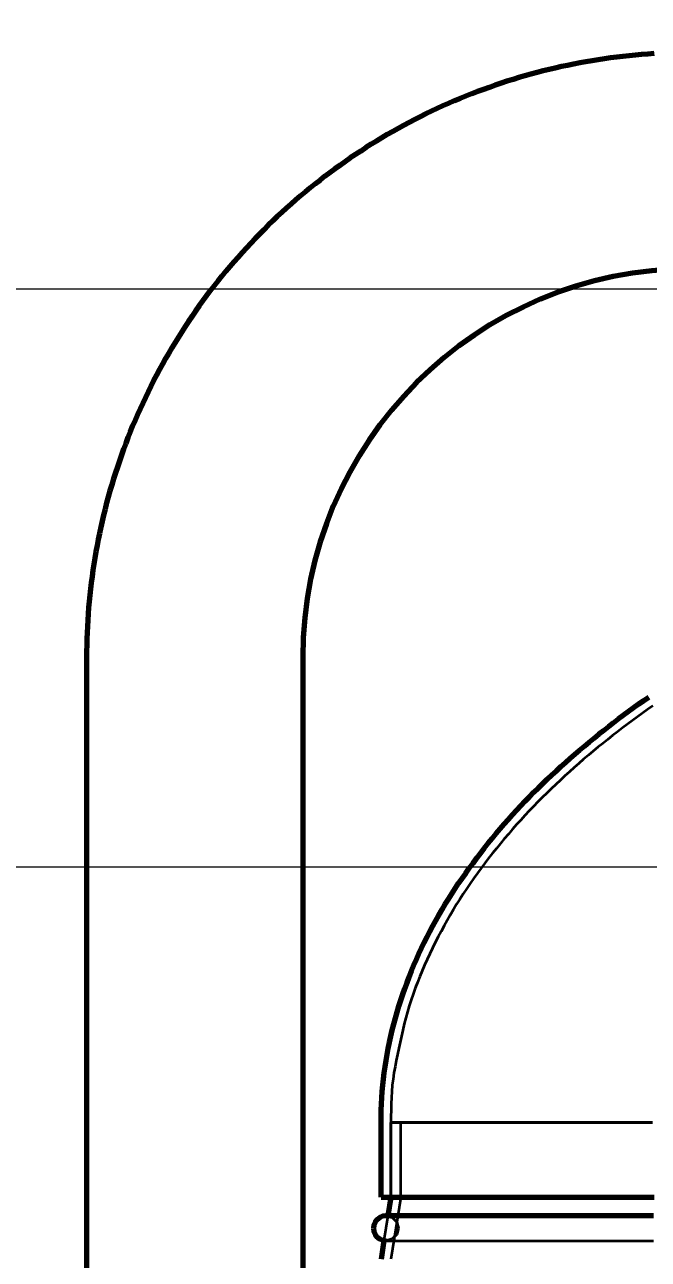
# Model space of a CAD drawing. Header units: millimetres. Extents: x 0 to 2208, y 0 to 420.
# Drawn here: x 79.28 to 89.32, y 217.54 to 237.41 of the extents above; entities that cross this region are included whole.
import ezdxf

# ---------------------------------------------------------------- set-up
doc = ezdxf.new("R2010")
doc.units = ezdxf.units.MM
doc.linetypes.add('IRAM-E-TRAZOS', pattern=[5, 4, -1])
for name, color, linetype, lineweight in [('01-VISIBLE', 7, 'CONTINUOUS', 70), ('02-OCULTA', 4, 'IRAM-E-TRAZOS', 35), ('04-COTA', 3, 'CONTINUOUS', 18), ('08-FINA', 5, 'CONTINUOUS', 18)]:
    doc.layers.add(name, color=color, linetype=linetype, lineweight=lineweight)
doc.styles.add('ISO3098', font='isocpeur.ttf')
doc.dimstyles.new('FLAMA-IRAM', dxfattribs={"dimtxt": 3.5, "dimasz": 3.5, "dimexe": 2, "dimexo": 1.5, "dimgap": 1, "dimtad": 1, "dimdec": 1, "dimtxsty": 'ISO3098', "dimblk": 'IRAM_FLECHA', "dimblk1": 'IRAM_FLECHA', "dimblk2": 'IRAM_FLECHA', "dimcen": 2.5, "dimclrd": 256, "dimclre": 256, "dimclrt": 256, "dimazin": 3, "dimtfac": 1, "dimtmove": 0, "dimatfit": 3, "dimlwd": 18, "dimlwe": 18})

# ---------------------------------------------------------------- blocks, each defined once
blk = doc.blocks.new('IRAM_FLECHA')
blk.add_solid([(0, 0), (-1, 0.125), (-1, -0.125)])

msp = doc.modelspace()

# ---------------------------------------------------------------- linework, layer by layer
at = {"layer": '01-VISIBLE'}
for p, q in [((80.273, 227.22), (80.273, 162.135)), ((83.753, 227.22), (83.753, 162.135)), ((85.013, 218.535), (85.013, 219.735)), ((85.173, 218.535), (85.125, 218.235)), ((85.061, 217.838), (85.013, 217.535))]:
    msp.add_line(p, q, dxfattribs=at)
for points in [[(89.409, 236.942), (89.309, 236.935), (89.209, 236.927), (89.108, 236.918), (89.008, 236.908), (88.908, 236.897), (88.808, 236.885), (88.708, 236.873), (88.609, 236.859), (88.509, 236.843), (88.41, 236.827), (88.311, 236.81), (88.212, 236.792), (88.113, 236.773), (88.014, 236.753), (87.916, 236.732), (87.818, 236.71), (87.72, 236.686), (87.622, 236.662), (87.525, 236.637), (87.427, 236.611), (87.33, 236.584), (87.234, 236.555), (87.138, 236.526), (87.041, 236.496), (86.946, 236.465), (86.85, 236.433), (86.755, 236.399), (86.661, 236.365), (86.566, 236.33), (86.472, 236.294), (86.379, 236.257), (86.286, 236.219), (86.193, 236.18), (86.1, 236.14), (86.009, 236.099), (85.917, 236.057), (85.826, 236.014), (85.735, 235.971), (85.645, 235.926), (85.555, 235.88), (85.466, 235.834), (85.377, 235.786), (85.289, 235.738), (85.201, 235.689), (85.114, 235.639), (85.027, 235.587), (84.941, 235.535), (84.855, 235.483), (84.77, 235.429), (84.686, 235.374), (84.602, 235.319), (84.518, 235.262), (84.436, 235.205), (84.353, 235.147), (84.272, 235.088), (84.191, 235.028), (84.11, 234.968), (84.031, 234.907), (83.951, 234.844), (83.873, 234.781), (83.795, 234.717), (83.718, 234.653), (83.642, 234.587), (83.566, 234.521), (83.491, 234.454), (83.416, 234.386), (83.343, 234.318), (83.27, 234.248), (83.197, 234.178), (83.126, 234.107), (83.055, 234.036), (82.985, 233.964), (82.916, 233.891), (82.847, 233.817), (82.779, 233.743), (82.712, 233.667), (82.646, 233.592), (82.581, 233.515), (82.516, 233.438), (82.452, 233.36), (82.389, 233.282), (82.327, 233.203), (82.265, 233.123), (82.205, 233.043), (82.145, 232.962), (82.086, 232.88), (82.028, 232.798), (81.971, 232.715), (81.914, 232.632), (81.859, 232.548), (81.804, 232.463), (81.751, 232.378), (81.698, 232.292), (81.646, 232.206), (81.595, 232.119), (81.545, 232.032), (81.495, 231.944), (81.447, 231.856), (81.399, 231.767), (81.353, 231.678), (81.307, 231.588), (81.263, 231.498), (81.219, 231.407), (81.176, 231.316), (81.134, 231.225), (81.093, 231.133), (81.053, 231.04), (81.014, 230.948), (80.976, 230.854), (80.939, 230.761), (80.903, 230.667), (80.868, 230.573), (80.834, 230.478), (80.801, 230.383), (80.769, 230.287), (80.737, 230.192), (80.707, 230.096), (80.678, 229.999), (80.65, 229.903), (80.622, 229.806), (80.596, 229.709), (80.571, 229.611), (80.547, 229.514), (80.524, 229.416), (80.501, 229.317), (80.48, 229.219), (80.46, 229.12), (80.441, 229.022), (80.423, 228.923), (80.406, 228.823), (80.39, 228.724), (80.375, 228.625), (80.361, 228.525), (80.348, 228.425), (80.336, 228.325), (80.325, 228.225), (80.315, 228.125), (80.306, 228.025), (80.298, 227.924), (80.292, 227.824), (80.286, 227.723), (80.281, 227.623), (80.278, 227.522), (80.275, 227.422), (80.274, 227.321), (80.273, 227.22)], [(85.013, 219.735), (85.014, 219.835), (85.016, 219.936), (85.02, 220.036), (85.026, 220.136), (85.033, 220.236), (85.042, 220.336), (85.053, 220.435), (85.065, 220.535), (85.079, 220.634), (85.094, 220.733), (85.111, 220.832), (85.13, 220.93), (85.15, 221.029), (85.172, 221.126), (85.195, 221.224), (85.219, 221.321), (85.245, 221.418), (85.273, 221.514), (85.302, 221.61), (85.332, 221.706), (85.364, 221.801), (85.397, 221.896), (85.432, 221.99), (85.468, 222.083), (85.505, 222.176), (85.543, 222.269), (85.583, 222.361), (85.624, 222.452), (85.666, 222.543), (85.71, 222.634), (85.755, 222.723), (85.8, 222.812), (85.847, 222.901), (85.896, 222.989), (85.945, 223.076), (85.995, 223.163), (86.047, 223.249), (86.099, 223.334), (86.153, 223.419), (86.207, 223.503), (86.262, 223.587), (86.319, 223.67), (86.376, 223.752), (86.434, 223.833), (86.494, 223.914), (86.553, 223.995), (86.614, 224.074), (86.676, 224.153), (86.738, 224.232), (86.802, 224.31), (86.866, 224.387), (86.931, 224.463), (86.996, 224.539), (87.063, 224.614), (87.13, 224.689), (87.197, 224.763), (87.266, 224.836), (87.335, 224.908), (87.405, 224.98), (87.475, 225.052), (87.546, 225.123), (87.618, 225.193), (87.69, 225.262), (87.763, 225.331), (87.836, 225.399), (87.91, 225.467), (87.984, 225.534), (88.059, 225.601), (88.135, 225.667), (88.211, 225.732), (88.288, 225.797), (88.365, 225.861), (88.442, 225.924), (88.52, 225.987), (88.599, 226.049), (88.678, 226.111), (88.757, 226.172), (88.837, 226.233), (88.917, 226.293), (88.998, 226.353), (89.079, 226.412), (89.16, 226.47), (89.242, 226.528), (89.324, 226.585)], [(85.013, 218.535), (85.113, 218.535), (85.213, 218.535), (85.313, 218.535), (85.413, 218.535), (85.513, 218.535), (85.613, 218.535), (85.713, 218.535), (85.813, 218.535), (85.913, 218.535), (86.013, 218.535), (86.113, 218.535), (86.213, 218.535), (86.313, 218.535), (86.413, 218.535), (86.513, 218.535), (86.613, 218.535), (86.713, 218.535), (86.813, 218.535), (86.913, 218.535), (87.013, 218.535), (87.113, 218.535), (87.213, 218.535), (87.313, 218.535), (87.413, 218.535), (87.513, 218.535), (87.613, 218.535), (87.713, 218.535), (87.813, 218.535), (87.913, 218.535), (88.013, 218.535), (88.113, 218.535), (88.213, 218.535), (88.313, 218.535), (88.413, 218.535), (88.513, 218.535), (88.613, 218.535), (88.713, 218.535), (88.813, 218.535), (88.913, 218.535), (89.013, 218.535), (89.113, 218.535), (89.213, 218.535), (89.313, 218.535), (89.413, 218.535)], [(85.093, 218.235), (85.041, 218.228), (84.993, 218.208), (84.952, 218.177), (84.92, 218.135), (84.9, 218.087), (84.893, 218.035)], [(85.125, 218.235), (85.12, 218.235), (85.114, 218.235), (85.109, 218.235), (85.104, 218.235), (85.098, 218.235), (85.093, 218.235)], [(89.398, 218.235), (89.297, 218.235), (89.197, 218.235), (89.097, 218.235), (88.997, 218.235), (88.897, 218.235), (88.797, 218.235), (88.697, 218.235), (88.597, 218.235), (88.497, 218.235), (88.396, 218.235), (88.296, 218.235), (88.196, 218.235), (88.096, 218.235), (87.996, 218.235), (87.896, 218.235), (87.796, 218.235), (87.696, 218.235), (87.596, 218.235), (87.496, 218.235), (87.395, 218.235), (87.295, 218.235), (87.195, 218.235), (87.095, 218.235), (86.995, 218.235), (86.895, 218.235), (86.795, 218.235), (86.695, 218.235), (86.595, 218.235), (86.494, 218.235), (86.394, 218.235), (86.294, 218.235), (86.194, 218.235), (86.094, 218.235), (85.994, 218.235), (85.894, 218.235), (85.794, 218.235), (85.694, 218.235), (85.594, 218.235), (85.493, 218.235), (85.393, 218.235), (85.293, 218.235), (85.193, 218.235), (85.093, 218.235)], [(84.893, 218.035), (84.9, 217.983), (84.92, 217.935), (84.952, 217.894), (84.993, 217.862), (85.041, 217.842), (85.093, 217.835)]]:
    msp.add_lwpolyline(points, dxfattribs=at)
msp.add_arc((90.013, 227.22), 6.26, 90, 180, dxfattribs=at)
at = {"layer": '02-OCULTA'}
for p, q in [((85.173, 218.535), (85.173, 219.735)), ((85.173, 219.735), (85.173, 218.535)), ((85.333, 218.535), (85.333, 219.735)), ((85.333, 218.535), (85.173, 217.535)), ((85.125, 218.235), (85.061, 217.838))]:
    msp.add_line(p, q, dxfattribs=at)
for points in [[(89.388, 226.442), (89.305, 226.384), (89.223, 226.326), (89.142, 226.267), (89.061, 226.208), (88.98, 226.148), (88.9, 226.088), (88.82, 226.027), (88.741, 225.965), (88.662, 225.903), (88.583, 225.84), (88.505, 225.777), (88.428, 225.713), (88.351, 225.649), (88.274, 225.583), (88.198, 225.518), (88.123, 225.451), (88.048, 225.384), (87.973, 225.317), (87.9, 225.249), (87.826, 225.18), (87.754, 225.11), (87.682, 225.04), (87.61, 224.969), (87.54, 224.898), (87.47, 224.826), (87.4, 224.753), (87.331, 224.68), (87.263, 224.606), (87.196, 224.532), (87.129, 224.456), (87.063, 224.38), (86.998, 224.304), (86.934, 224.227), (86.87, 224.149), (86.808, 224.07), (86.746, 223.991), (86.685, 223.911), (86.625, 223.831), (86.565, 223.75), (86.507, 223.668), (86.45, 223.585), (86.393, 223.502), (86.338, 223.418), (86.283, 223.334), (86.23, 223.249), (86.178, 223.163), (86.127, 223.076), (86.077, 222.989), (86.028, 222.901), (85.98, 222.813), (85.933, 222.724), (85.887, 222.635), (85.842, 222.545), (85.799, 222.454), (85.756, 222.363), (85.715, 222.272), (85.675, 222.18), (85.636, 222.087), (85.599, 221.993), (85.564, 221.899), (85.53, 221.805), (85.498, 221.709), (85.468, 221.613), (85.44, 221.517), (85.413, 221.42), (85.388, 221.323), (85.364, 221.225), (85.341, 221.128), (85.319, 221.03), (85.298, 220.931), (85.278, 220.833), (85.258, 220.734), (85.24, 220.635), (85.222, 220.536), (85.207, 220.437), (85.195, 220.337), (85.186, 220.237), (85.181, 220.137), (85.177, 220.037), (85.175, 219.936), (85.173, 219.836), (85.173, 219.735)], [(89.382, 219.735), (89.282, 219.735), (89.182, 219.735), (89.081, 219.735), (88.981, 219.735), (88.881, 219.735), (88.781, 219.735), (88.68, 219.735), (88.58, 219.735), (88.48, 219.735), (88.38, 219.735), (88.28, 219.735), (88.179, 219.735), (88.079, 219.735), (87.979, 219.735), (87.879, 219.735), (87.779, 219.735), (87.678, 219.735), (87.578, 219.735), (87.478, 219.735), (87.378, 219.735), (87.277, 219.735), (87.177, 219.735), (87.077, 219.735), (86.977, 219.735), (86.877, 219.735), (86.776, 219.735), (86.676, 219.735), (86.576, 219.735), (86.476, 219.735), (86.376, 219.735), (86.275, 219.735), (86.175, 219.735), (86.075, 219.735), (85.975, 219.735), (85.874, 219.735), (85.774, 219.735), (85.674, 219.735), (85.574, 219.735), (85.474, 219.735), (85.373, 219.735), (85.273, 219.735), (85.173, 219.735)], [(85.173, 219.735), (85.273, 219.735), (85.373, 219.735), (85.474, 219.735), (85.574, 219.735), (85.674, 219.735), (85.774, 219.735), (85.874, 219.735), (85.975, 219.735), (86.075, 219.735), (86.175, 219.735), (86.275, 219.735), (86.376, 219.735), (86.476, 219.735), (86.576, 219.735), (86.676, 219.735), (86.776, 219.735), (86.877, 219.735), (86.977, 219.735), (87.077, 219.735), (87.177, 219.735), (87.277, 219.735), (87.378, 219.735), (87.478, 219.735), (87.578, 219.735), (87.678, 219.735), (87.779, 219.735), (87.879, 219.735), (87.979, 219.735), (88.079, 219.735), (88.179, 219.735), (88.28, 219.735), (88.38, 219.735), (88.48, 219.735), (88.58, 219.735), (88.68, 219.735), (88.781, 219.735), (88.881, 219.735), (88.981, 219.735), (89.081, 219.735), (89.182, 219.735), (89.282, 219.735), (89.382, 219.735)], [(89.339, 219.735), (89.239, 219.735), (89.139, 219.735), (89.039, 219.735), (88.939, 219.735), (88.839, 219.735), (88.738, 219.735), (88.638, 219.735), (88.538, 219.735), (88.438, 219.735), (88.338, 219.735), (88.238, 219.735), (88.138, 219.735), (88.037, 219.735), (87.937, 219.735), (87.837, 219.735), (87.737, 219.735), (87.637, 219.735), (87.537, 219.735), (87.436, 219.735), (87.336, 219.735), (87.236, 219.735), (87.136, 219.735), (87.036, 219.735), (86.936, 219.735), (86.835, 219.735), (86.735, 219.735), (86.635, 219.735), (86.535, 219.735), (86.435, 219.735), (86.335, 219.735), (86.234, 219.735), (86.134, 219.735), (86.034, 219.735), (85.934, 219.735), (85.834, 219.735), (85.734, 219.735), (85.633, 219.735), (85.533, 219.735), (85.433, 219.735), (85.333, 219.735)], [(85.333, 219.735), (85.433, 219.735), (85.533, 219.735), (85.633, 219.735), (85.734, 219.735), (85.834, 219.735), (85.934, 219.735), (86.034, 219.735), (86.134, 219.735), (86.234, 219.735), (86.335, 219.735), (86.435, 219.735), (86.535, 219.735), (86.635, 219.735), (86.735, 219.735), (86.835, 219.735), (86.936, 219.735), (87.036, 219.735), (87.136, 219.735), (87.236, 219.735), (87.336, 219.735), (87.436, 219.735), (87.537, 219.735), (87.637, 219.735), (87.737, 219.735), (87.837, 219.735), (87.937, 219.735), (88.037, 219.735), (88.138, 219.735), (88.238, 219.735), (88.338, 219.735), (88.438, 219.735), (88.538, 219.735), (88.638, 219.735), (88.738, 219.735), (88.839, 219.735), (88.939, 219.735), (89.039, 219.735), (89.139, 219.735), (89.239, 219.735), (89.339, 219.735)], [(89.413, 218.535), (89.313, 218.535), (89.213, 218.535), (89.113, 218.535), (89.013, 218.535), (88.913, 218.535), (88.813, 218.535), (88.713, 218.535), (88.613, 218.535), (88.513, 218.535), (88.413, 218.535), (88.313, 218.535), (88.213, 218.535), (88.113, 218.535), (88.013, 218.535), (87.913, 218.535), (87.813, 218.535), (87.713, 218.535), (87.613, 218.535), (87.513, 218.535), (87.413, 218.535), (87.313, 218.535), (87.213, 218.535), (87.113, 218.535), (87.013, 218.535), (86.913, 218.535), (86.813, 218.535), (86.713, 218.535), (86.613, 218.535), (86.513, 218.535), (86.413, 218.535), (86.313, 218.535), (86.213, 218.535), (86.113, 218.535), (86.013, 218.535), (85.913, 218.535), (85.813, 218.535), (85.713, 218.535), (85.613, 218.535), (85.513, 218.535), (85.413, 218.535), (85.313, 218.535), (85.213, 218.535), (85.113, 218.535), (85.013, 218.535)], [(89.382, 218.535), (89.282, 218.535), (89.182, 218.535), (89.081, 218.535), (88.981, 218.535), (88.881, 218.535), (88.781, 218.535), (88.68, 218.535), (88.58, 218.535), (88.48, 218.535), (88.38, 218.535), (88.28, 218.535), (88.179, 218.535), (88.079, 218.535), (87.979, 218.535), (87.879, 218.535), (87.779, 218.535), (87.678, 218.535), (87.578, 218.535), (87.478, 218.535), (87.378, 218.535), (87.277, 218.535), (87.177, 218.535), (87.077, 218.535), (86.977, 218.535), (86.877, 218.535), (86.776, 218.535), (86.676, 218.535), (86.576, 218.535), (86.476, 218.535), (86.376, 218.535), (86.275, 218.535), (86.175, 218.535), (86.075, 218.535), (85.975, 218.535), (85.874, 218.535), (85.774, 218.535), (85.674, 218.535), (85.574, 218.535), (85.474, 218.535), (85.373, 218.535), (85.273, 218.535), (85.173, 218.535)], [(85.173, 218.535), (85.273, 218.535), (85.373, 218.535), (85.474, 218.535), (85.574, 218.535), (85.674, 218.535), (85.774, 218.535), (85.874, 218.535), (85.975, 218.535), (86.075, 218.535), (86.175, 218.535), (86.275, 218.535), (86.376, 218.535), (86.476, 218.535), (86.576, 218.535), (86.676, 218.535), (86.776, 218.535), (86.877, 218.535), (86.977, 218.535), (87.077, 218.535), (87.177, 218.535), (87.277, 218.535), (87.378, 218.535), (87.478, 218.535), (87.578, 218.535), (87.678, 218.535), (87.779, 218.535), (87.879, 218.535), (87.979, 218.535), (88.079, 218.535), (88.179, 218.535), (88.28, 218.535), (88.38, 218.535), (88.48, 218.535), (88.58, 218.535), (88.68, 218.535), (88.781, 218.535), (88.881, 218.535), (88.981, 218.535), (89.081, 218.535), (89.182, 218.535), (89.282, 218.535), (89.382, 218.535)], [(89.382, 218.535), (89.282, 218.535), (89.182, 218.535), (89.081, 218.535), (88.981, 218.535), (88.881, 218.535), (88.781, 218.535), (88.68, 218.535), (88.58, 218.535), (88.48, 218.535), (88.38, 218.535), (88.28, 218.535), (88.179, 218.535), (88.079, 218.535), (87.979, 218.535), (87.879, 218.535), (87.779, 218.535), (87.678, 218.535), (87.578, 218.535), (87.478, 218.535), (87.378, 218.535), (87.277, 218.535), (87.177, 218.535), (87.077, 218.535), (86.977, 218.535), (86.877, 218.535), (86.776, 218.535), (86.676, 218.535), (86.576, 218.535), (86.476, 218.535), (86.376, 218.535), (86.275, 218.535), (86.175, 218.535), (86.075, 218.535), (85.975, 218.535), (85.874, 218.535), (85.774, 218.535), (85.674, 218.535), (85.574, 218.535), (85.474, 218.535), (85.373, 218.535), (85.273, 218.535), (85.173, 218.535)], [(85.173, 218.535), (85.273, 218.535), (85.373, 218.535), (85.474, 218.535), (85.574, 218.535), (85.674, 218.535), (85.774, 218.535), (85.874, 218.535), (85.975, 218.535), (86.075, 218.535), (86.175, 218.535), (86.275, 218.535), (86.376, 218.535), (86.476, 218.535), (86.576, 218.535), (86.676, 218.535), (86.776, 218.535), (86.877, 218.535), (86.977, 218.535), (87.077, 218.535), (87.177, 218.535), (87.277, 218.535), (87.378, 218.535), (87.478, 218.535), (87.578, 218.535), (87.678, 218.535), (87.779, 218.535), (87.879, 218.535), (87.979, 218.535), (88.079, 218.535), (88.179, 218.535), (88.28, 218.535), (88.38, 218.535), (88.48, 218.535), (88.58, 218.535), (88.68, 218.535), (88.781, 218.535), (88.881, 218.535), (88.981, 218.535), (89.081, 218.535), (89.182, 218.535), (89.282, 218.535), (89.382, 218.535)], [(89.339, 218.535), (89.239, 218.535), (89.139, 218.535), (89.039, 218.535), (88.939, 218.535), (88.839, 218.535), (88.738, 218.535), (88.638, 218.535), (88.538, 218.535), (88.438, 218.535), (88.338, 218.535), (88.238, 218.535), (88.138, 218.535), (88.037, 218.535), (87.937, 218.535), (87.837, 218.535), (87.737, 218.535), (87.637, 218.535), (87.537, 218.535), (87.436, 218.535), (87.336, 218.535), (87.236, 218.535), (87.136, 218.535), (87.036, 218.535), (86.936, 218.535), (86.835, 218.535), (86.735, 218.535), (86.635, 218.535), (86.535, 218.535), (86.435, 218.535), (86.335, 218.535), (86.234, 218.535), (86.134, 218.535), (86.034, 218.535), (85.934, 218.535), (85.834, 218.535), (85.734, 218.535), (85.633, 218.535), (85.533, 218.535), (85.433, 218.535), (85.333, 218.535)], [(85.333, 218.535), (85.433, 218.535), (85.533, 218.535), (85.633, 218.535), (85.734, 218.535), (85.834, 218.535), (85.934, 218.535), (86.034, 218.535), (86.134, 218.535), (86.234, 218.535), (86.335, 218.535), (86.435, 218.535), (86.535, 218.535), (86.635, 218.535), (86.735, 218.535), (86.835, 218.535), (86.936, 218.535), (87.036, 218.535), (87.136, 218.535), (87.236, 218.535), (87.336, 218.535), (87.436, 218.535), (87.537, 218.535), (87.637, 218.535), (87.737, 218.535), (87.837, 218.535), (87.937, 218.535), (88.037, 218.535), (88.138, 218.535), (88.238, 218.535), (88.338, 218.535), (88.438, 218.535), (88.538, 218.535), (88.638, 218.535), (88.738, 218.535), (88.839, 218.535), (88.939, 218.535), (89.039, 218.535), (89.139, 218.535), (89.239, 218.535), (89.339, 218.535)], [(85.093, 218.235), (85.193, 218.208), (85.266, 218.135), (85.293, 218.035), (85.266, 217.935), (85.193, 217.862), (85.093, 217.835)], [(89.333, 218.235), (89.233, 218.235), (89.133, 218.235), (89.033, 218.235), (88.933, 218.235), (88.832, 218.235), (88.732, 218.235), (88.632, 218.235), (88.532, 218.235), (88.432, 218.235), (88.331, 218.235), (88.231, 218.235), (88.131, 218.235), (88.031, 218.235), (87.931, 218.235), (87.83, 218.235), (87.73, 218.235), (87.63, 218.235), (87.53, 218.235), (87.43, 218.235), (87.329, 218.235), (87.229, 218.235), (87.129, 218.235), (87.029, 218.235), (86.929, 218.235), (86.828, 218.235), (86.728, 218.235), (86.628, 218.235), (86.528, 218.235), (86.428, 218.235), (86.327, 218.235), (86.227, 218.235), (86.127, 218.235), (86.027, 218.235), (85.927, 218.235), (85.826, 218.235), (85.726, 218.235), (85.626, 218.235), (85.526, 218.235), (85.426, 218.235), (85.325, 218.235), (85.225, 218.235), (85.125, 218.235)], [(85.093, 217.835), (85.193, 217.835), (85.293, 217.835), (85.393, 217.835), (85.493, 217.835), (85.593, 217.835), (85.694, 217.835), (85.794, 217.835), (85.894, 217.835), (85.994, 217.835), (86.094, 217.835), (86.194, 217.835), (86.294, 217.835), (86.394, 217.835), (86.494, 217.835), (86.595, 217.835), (86.695, 217.835), (86.795, 217.835), (86.895, 217.835), (86.995, 217.835), (87.095, 217.835), (87.195, 217.835), (87.295, 217.835), (87.395, 217.835), (87.496, 217.835), (87.596, 217.835), (87.696, 217.835), (87.796, 217.835), (87.896, 217.835), (87.996, 217.835), (88.096, 217.835), (88.196, 217.835), (88.296, 217.835), (88.396, 217.835), (88.497, 217.835), (88.597, 217.835), (88.697, 217.835), (88.797, 217.835), (88.897, 217.835), (88.997, 217.835), (89.097, 217.835), (89.197, 217.835), (89.297, 217.835), (89.398, 217.835)], [(85.093, 217.835), (85.193, 217.835), (85.293, 217.835), (85.393, 217.835), (85.493, 217.835), (85.594, 217.835), (85.694, 217.835), (85.794, 217.835), (85.894, 217.835), (85.994, 217.835), (86.094, 217.835), (86.194, 217.835), (86.294, 217.835), (86.394, 217.835), (86.494, 217.835), (86.595, 217.835), (86.695, 217.835), (86.795, 217.835), (86.895, 217.835), (86.995, 217.835), (87.095, 217.835), (87.195, 217.835), (87.295, 217.835), (87.395, 217.835), (87.496, 217.835), (87.596, 217.835), (87.696, 217.835), (87.796, 217.835), (87.896, 217.835), (87.996, 217.835), (88.096, 217.835), (88.196, 217.835), (88.296, 217.835), (88.396, 217.835), (88.497, 217.835), (88.597, 217.835), (88.697, 217.835), (88.797, 217.835), (88.897, 217.835), (88.997, 217.835), (89.097, 217.835), (89.197, 217.835), (89.297, 217.835), (89.398, 217.835)]]:
    msp.add_lwpolyline(points, dxfattribs=at)
at = {"layer": '08-FINA'}
msp.add_line((52.813, 223.852), (95.463, 223.852), dxfattribs=at)

# ---------------------------------------------------------------- dimensions: what is measured, and where the dimension line sits
at = {"layer": '04-COTA'}
for base, p1, p2 in [((57.813, 123.335), (79.813, 123.335), (79.813, 242.192)), ((68.813, 123.335), (85.013, 123.335), (101.013, 233.15))]:
    msp.add_linear_dim(base=base, p1=p1, p2=p2, angle=90, dimstyle='FLAMA-IRAM', override={"dimlfac": 5}, dxfattribs=at).render()

doc.saveas('drawing.dxf')
